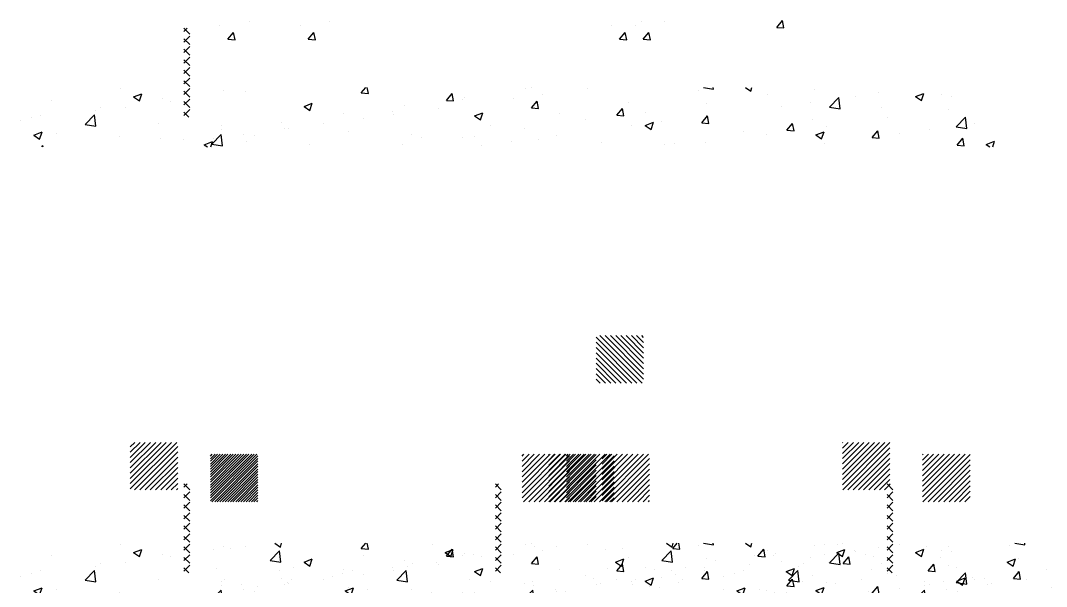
# Paper-space layout 'Layout1' of a CAD drawing. Extents: x -51516 to 7058931, y -29255 to 5150000.
# Drawn here: x 50000 to 58644, y 43711 to 48480 of the extents above; entities that cross this region are included whole.
import ezdxf

# ---------------------------------------------------------------- set-up
doc = ezdxf.new("R2010")
doc.units = 0
doc.header["$LTSCALE"] = 1000
doc.layers.get('0').update_dxf_attribs({"linetype": 'CONTINUOUS'})
doc.layers.add('COL', color=3, linetype='CONTINUOUS')
doc.layers.add('DM', color=2, linetype='CONTINUOUS')

# ---------------------------------------------------------------- blocks, each defined once
blk = doc.blocks.new('*X')
at = {"color": 0}
for p, q in [((50500, 51472.3), (50527.7, 51500)), ((50500, 51383.9), (50550, 51433.9)), ((50550, 51450.2), (50500.2, 51500)), ((50550, 51361.8), (50500, 51411.8)), ((50500, 51295.5), (50550, 51345.5)), ((50550, 51273.4), (50500, 51323.4)), ((50500, 51207.1), (50550, 51257.1)), ((50550, 51185), (50500, 51235)), ((50500, 51118.7), (50550, 51168.7)), ((50550, 51096.6), (50500, 51146.6)), ((48640.9, 51000), (48688.4, 50967.9)), ((48688.4, 50967.9), (48699.2, 51000)), ((50500, 51030.3), (50550, 51080.3)), ((50550, 51008.2), (50500, 51058.2)), ((51995.3, 50955), (52033.1, 51000)), ((52055.1, 50949.7), (52045.8, 51000)), ((54877.7, 51000), (54962.2, 50986.9)), ((54962.3, 50986.9), (54960.7, 51000)), ((55232.8, 51000), (55277.1, 50970.1)), ((55277.2, 50970.1), (55287.2, 51000)), ((48126.8, 50948.5), (48126.8, 50948.5)), ((48272.4, 50954), (48272.4, 50954)), ((48602.4, 50854.2), (48680.3, 50935.3)), ((48691.4, 50840.3), (48680.3, 50935.3)), ((49969.6, 50993.3), (49969.6, 50993.3)), ((50075.8, 50921.4), (50145.8, 50948.3)), ((50075.8, 50921.4), (50125.5, 50887.9)), ((50125.6, 50887.8), (50145.8, 50948.2)), ((50500, 50941.9), (50550, 50991.9)), ((50550, 50919.8), (50500, 50969.8)), ((50831, 50975.9), (50831, 50975.9)), ((51016.5, 50969.1), (51016.5, 50969.1)), ((51995.3, 50955), (52055.1, 50949.7)), ((52712.5, 50892.2), (52760.8, 50949.7)), ((52772.4, 50887), (52760.8, 50949.6)), ((52861.9, 50916.4), (52861.9, 50916.4)), ((53381.3, 50991.4), (53381.3, 50991.4)), ((53427.4, 50997.3), (53427.4, 50997.3)), ((53525.1, 50939.6), (53525.1, 50939.6)), ((53903.8, 50989.5), (53903.8, 50989.5)), ((54833.4, 50977.9), (54833.4, 50977.9)), ((55420.5, 50938.3), (55420.5, 50938.3)), ((55815.8, 50984.3), (55815.8, 50984.3)), ((55940.5, 50835.2), (56018.4, 50916.3)), ((56029.5, 50821.3), (56018.5, 50916.3)), ((56162, 50927), (56162, 50927)), ((56349.7, 50961.8), (56349.7, 50961.8)), ((56664.5, 50923.6), (56734.5, 50950.5)), ((56664.5, 50923.6), (56714.3, 50890)), ((56714.3, 50890), (56734.6, 50950.4)), ((56883.5, 50939.2), (56883.5, 50939.2)), ((56964.9, 50928.3), (56964.9, 50928.3)), ((48602.4, 50854.2), (48691.4, 50840.4)), ((49386.4, 50893.2), (49386.4, 50893.2)), ((49798.2, 50830.5), (49798.2, 50830.5)), ((50006.3, 50836.1), (50006.3, 50836.1)), ((50317.6, 50905.4), (50317.6, 50905.4)), ((50385, 50886), (50385, 50886)), ((50500, 50853.6), (50550, 50903.6)), ((50550, 50831.4), (50500, 50881.4)), ((51512.9, 50841.3), (51582.9, 50868.2)), ((51512.9, 50841.3), (51562.6, 50807.8)), ((51562.7, 50807.7), (51583, 50868.2)), ((52356.8, 50852.4), (52356.8, 50852.4)), ((52712.5, 50892.2), (52772.3, 50887)), ((52844.2, 50897.2), (52844.2, 50897.2)), ((53274.7, 50906.7), (53274.7, 50906.7)), ((53429.8, 50829.5), (53478, 50886.9)), ((53429.8, 50829.5), (53489.6, 50824.2)), ((53489.6, 50824.2), (53478.1, 50886.9)), ((54250.2, 50877.8), (54250.2, 50877.8)), ((54907.1, 50867.9), (54907.1, 50867.9)), ((55532.9, 50844.2), (55532.9, 50844.2)), ((55783.2, 50877.1), (55783.2, 50877.1)), ((55940.5, 50835.2), (56029.5, 50821.4)), ((56381.7, 50828.2), (56381.7, 50828.2)), ((48147.6, 50789.1), (48147.6, 50789.1)), ((48681.4, 50766.6), (48681.4, 50766.6)), ((48803.2, 50793.1), (48803.2, 50793.1)), ((49215.2, 50744), (49215.2, 50744)), ((49293.1, 50766.5), (49293.1, 50766.5)), ((49669.7, 50688.6), (49747.6, 50769.8)), ((49758.6, 50674.8), (49747.6, 50769.8)), ((49755.9, 50803.2), (49755.9, 50803.2)), ((50500, 50765.2), (50550, 50815.2)), ((50543, 50750), (50500, 50793)), ((51843.4, 50782), (51843.4, 50782)), ((52014.1, 50740.7), (52014.1, 50740.7)), ((52261.1, 50797.1), (52261.1, 50797.1)), ((52264.4, 50773.7), (52264.4, 50773.7)), ((52643.2, 50823.5), (52643.2, 50823.5)), ((52950, 50761.2), (53020.1, 50788.1)), ((52950, 50761.2), (52999.8, 50727.7)), ((52999.8, 50727.6), (53020.1, 50788.1)), ((53667, 50777.7), (53667, 50777.7)), ((54147.1, 50766.7), (54195.3, 50824.2)), ((54147.1, 50766.7), (54206.8, 50761.5)), ((54206.9, 50761.4), (54195.3, 50824.1)), ((54387.7, 50792.9), (54387.7, 50792.9)), ((54864.3, 50704), (54912.5, 50761.4)), ((54901.3, 50761), (54901.3, 50761)), ((54924.1, 50698.7), (54912.6, 50761.4)), ((56432.8, 50744.4), (56432.8, 50744.4)), ((56946.3, 50814.8), (56946.3, 50814.8)), ((57007.8, 50669.7), (57085.7, 50750.8)), ((57096.7, 50655.8), (57085.7, 50750.8)), ((48220, 50693), (48220, 50693)), ((48358.4, 50654.8), (48358.4, 50654.8)), ((48745.6, 50670.2), (48745.6, 50670.2)), ((48779.7, 50696), (48779.7, 50696)), ((49124.4, 50720), (49124.4, 50720)), ((49669.7, 50688.6), (49758.6, 50674.9)), ((49749.1, 50721.4), (49749.1, 50721.4)), ((50282.9, 50698.9), (50282.9, 50698.9)), ((50816.7, 50676.3), (50816.7, 50676.3)), ((51324, 50707), (51324, 50707)), ((51350.5, 50653.8), (51350.5, 50653.8)), ((51382.5, 50657.6), (51382.5, 50657.6)), ((51677.9, 50697), (51677.9, 50697)), ((53083.9, 50677.6), (53083.9, 50677.6)), ((53369.1, 50658.5), (53369.1, 50658.5)), ((53882.6, 50728.9), (53882.6, 50728.9)), ((54272.3, 50678.2), (54272.3, 50678.2)), ((54387.2, 50681.1), (54457.2, 50708)), ((54387.2, 50681.1), (54436.9, 50647.6)), ((54436.9, 50647.5), (54457.2, 50708)), ((54522.6, 50711.2), (54522.6, 50711.2)), ((54864.3, 50704), (54924.1, 50698.7)), ((55581.6, 50641.2), (55629.8, 50698.7)), ((55641.4, 50635.9), (55629.8, 50698.6)), ((55798.5, 50728.1), (55798.5, 50728.1)), ((55913.4, 50669.4), (55913.4, 50669.4)), ((57007.8, 50669.7), (57096.7, 50655.9)), ((57159.5, 50698.5), (57159.5, 50698.5)), ((48495.3, 50637.2), (48495.3, 50637.2)), ((49235.6, 50598.9), (49305.6, 50625.8)), ((49235.6, 50598.9), (49285.3, 50565.3)), ((49285.3, 50565.3), (49305.6, 50625.7)), ((49426.1, 50609.7), (49426.1, 50609.7)), ((49959.9, 50587.1), (49959.9, 50587.1)), ((50305.4, 50572.6), (50305.4, 50572.6)), ((50736.9, 50523.1), (50814.8, 50604.3)), ((50753.5, 50574.7), (50753.5, 50574.7)), ((50825.9, 50509.3), (50814.8, 50604.3)), ((50818.9, 50643), (50818.9, 50643)), ((51003.8, 50607.7), (51003.8, 50607.7)), ((51094.7, 50596.9), (51094.7, 50596.9)), ((51884.4, 50631.2), (51884.4, 50631.2)), ((52418.2, 50608.7), (52418.2, 50608.7)), ((52500.7, 50577.5), (52500.7, 50577.5)), ((52849.7, 50583.5), (52849.7, 50583.5)), ((52952, 50586.1), (52952, 50586.1)), ((53640.7, 50595.1), (53640.7, 50595.1)), ((55215.3, 50628), (55215.3, 50628)), ((55408.3, 50605.4), (55408.3, 50605.4)), ((55581.6, 50641.2), (55641.4, 50636)), ((55824.3, 50601.1), (55894.3, 50627.9)), ((55824.3, 50601.1), (55874, 50567.5)), ((55874.1, 50567.5), (55894.3, 50627.9)), ((56298.8, 50578.5), (56347.1, 50635.9)), ((56298.8, 50578.5), (56358.6, 50573.2)), ((56358.7, 50573.2), (56347.1, 50635.9)), ((56530.4, 50615.7), (56530.4, 50615.7)), ((56780.8, 50648.7), (56780.8, 50648.7)), ((57016.1, 50515.7), (57064.3, 50573.2)), ((57075.9, 50510.4), (57064.4, 50573.1)), ((49303.8, 50500), (49313.2, 50511.2)), ((49315.3, 50500), (49313.2, 50511.2)), ((50493.7, 50564.6), (50493.7, 50564.6)), ((50672.7, 50518.8), (50742.7, 50545.7)), ((50672.7, 50518.8), (50700.5, 50500)), ((50727.4, 50500), (50742.7, 50545.6)), ((50736.9, 50523.1), (50825.8, 50509.3)), ((51027.6, 50542), (51027.6, 50542)), ((51561.4, 50519.5), (51561.4, 50519.5)), ((52344.6, 50519.5), (52344.6, 50519.5)), ((53011.7, 50512.2), (53011.7, 50512.2)), ((53262, 50545.2), (53262, 50545.2)), ((53485.8, 50563.6), (53485.8, 50563.6)), ((54019.6, 50541), (54019.6, 50541)), ((54553.5, 50518.4), (54553.5, 50518.4)), ((54632.1, 50527.9), (54632.1, 50527.9)), ((54894.9, 50535), (54894.9, 50535)), ((55898.9, 50532.6), (55898.9, 50532.6)), ((57016.1, 50515.7), (57075.9, 50510.5)), ((57261.4, 50521), (57331.4, 50547.8)), ((57261.4, 50521), (57292.5, 50500)), ((57315.4, 50500), (57331.5, 50547.8)), ((48177.5, 48436.7), (48177.5, 48436.7)), ((48427.8, 48469.7), (48427.8, 48469.7)), ((48246.7, 48322.7), (48294.9, 48380.2)), ((48246.7, 48322.7), (48306.5, 48317.5)), ((48306.5, 48317.5), (48295, 48380.1)), ((26800, 44433.5), (27191.5, 44825)), ((26800, 44477.7), (27147.3, 44825)), ((26800, 44521.9), (27103.1, 44825)), ((26800, 44566.1), (27058.9, 44825)), ((26800, 44610.3), (27014.7, 44825)), ((26800, 44654.4), (26970.6, 44825)), ((26800, 44698.6), (26926.4, 44825)), ((26800, 44742.8), (26882.2, 44825)), ((26800, 44787), (26838, 44825)), ((26835.7, 44425), (27200, 44789.3)), ((32800, 44467.3), (33157.7, 44825)), ((32800, 44511.5), (33113.5, 44825)), ((32800, 44555.7), (33069.3, 44825)), ((32800, 44599.8), (33025.2, 44825)), ((32800, 44644), (32981, 44825)), ((32800, 44688.2), (32936.8, 44825)), ((32800, 44732.4), (32892.6, 44825)), ((32800, 44776.6), (32848.4, 44825)), ((32800, 44820.8), (32804.2, 44825)), ((32801.9, 44425), (33200, 44823.1)), ((32846.1, 44425), (33200, 44778.9)), ((38800, 44456.9), (39168.1, 44825)), ((38800, 44501), (39124, 44825)), ((38800, 44545.2), (39079.8, 44825)), ((38800, 44589.4), (39035.6, 44825)), ((38800, 44633.6), (38991.4, 44825)), ((38800, 44677.8), (38947.2, 44825)), ((38800, 44722), (38903, 44825)), ((38800, 44766.2), (38858.8, 44825)), ((38800, 44810.4), (38814.6, 44825)), ((38812.3, 44425), (39200, 44812.7)), ((26879.9, 44425), (27200, 44745.1)), ((26924.1, 44425), (27200, 44700.9)), ((32890.3, 44425), (33200, 44734.7)), ((32934.5, 44425), (33200, 44690.5)), ((38856.5, 44425), (39200, 44768.5)), ((38900.7, 44425), (39200, 44724.3)), ((26968.3, 44425), (27200, 44656.7)), ((27012.5, 44425), (27200, 44612.5)), ((32978.7, 44425), (33200, 44646.3)), ((38944.9, 44425), (39200, 44680.1)), ((38989.1, 44425), (39200, 44635.9)), ((27056.7, 44425), (27200, 44568.3)), ((27100.9, 44425), (27200, 44524.1)), ((33022.9, 44425), (33200, 44602.1)), ((33067.1, 44425), (33200, 44557.9)), ((39033.3, 44425), (39200, 44591.7)), ((39077.5, 44425), (39200, 44547.5)), ((27145.1, 44425), (27200, 44479.9)), ((27189.3, 44425), (27200, 44435.7)), ((33111.3, 44425), (33200, 44513.7)), ((33155.5, 44425), (33200, 44469.5)), ((39121.7, 44425), (39200, 44503.3)), ((39165.9, 44425), (39200, 44459.1))]:
    blk.add_line(p, q, dxfattribs=at)

psp = doc.layouts.get("Layout1")

# ---------------------------------------------------------------- block references
at = {"color": 0, "xscale": -1}
psp.add_blockref('*X', (94050, 1000), dxfattribs=at)
at = {"color": 0}
for p in [(8125, 100), (24125, 100)]:
    psp.add_blockref('*X', p, dxfattribs=at)
at = {"layer": 'COL', "color": 0}
for p in [(3500.7, 0), (4177.7, 0), (6800.7, 0), (6800.7, 0), (12800.7, 0), (15425.7, 0), (15800.7, 0), (21650.7, 0), (24800.7, 0), (28100.7, 0), (875.7, -3085), (875.7, -6925), (3500.7, -6925), (6800.7, -6925)]:
    psp.add_blockref('*X', p, dxfattribs=at)
at = {"layer": 'DM', "color": 0}
psp.add_blockref('*X', (7000, 0), dxfattribs=at)

doc.saveas('drawing.dxf')
